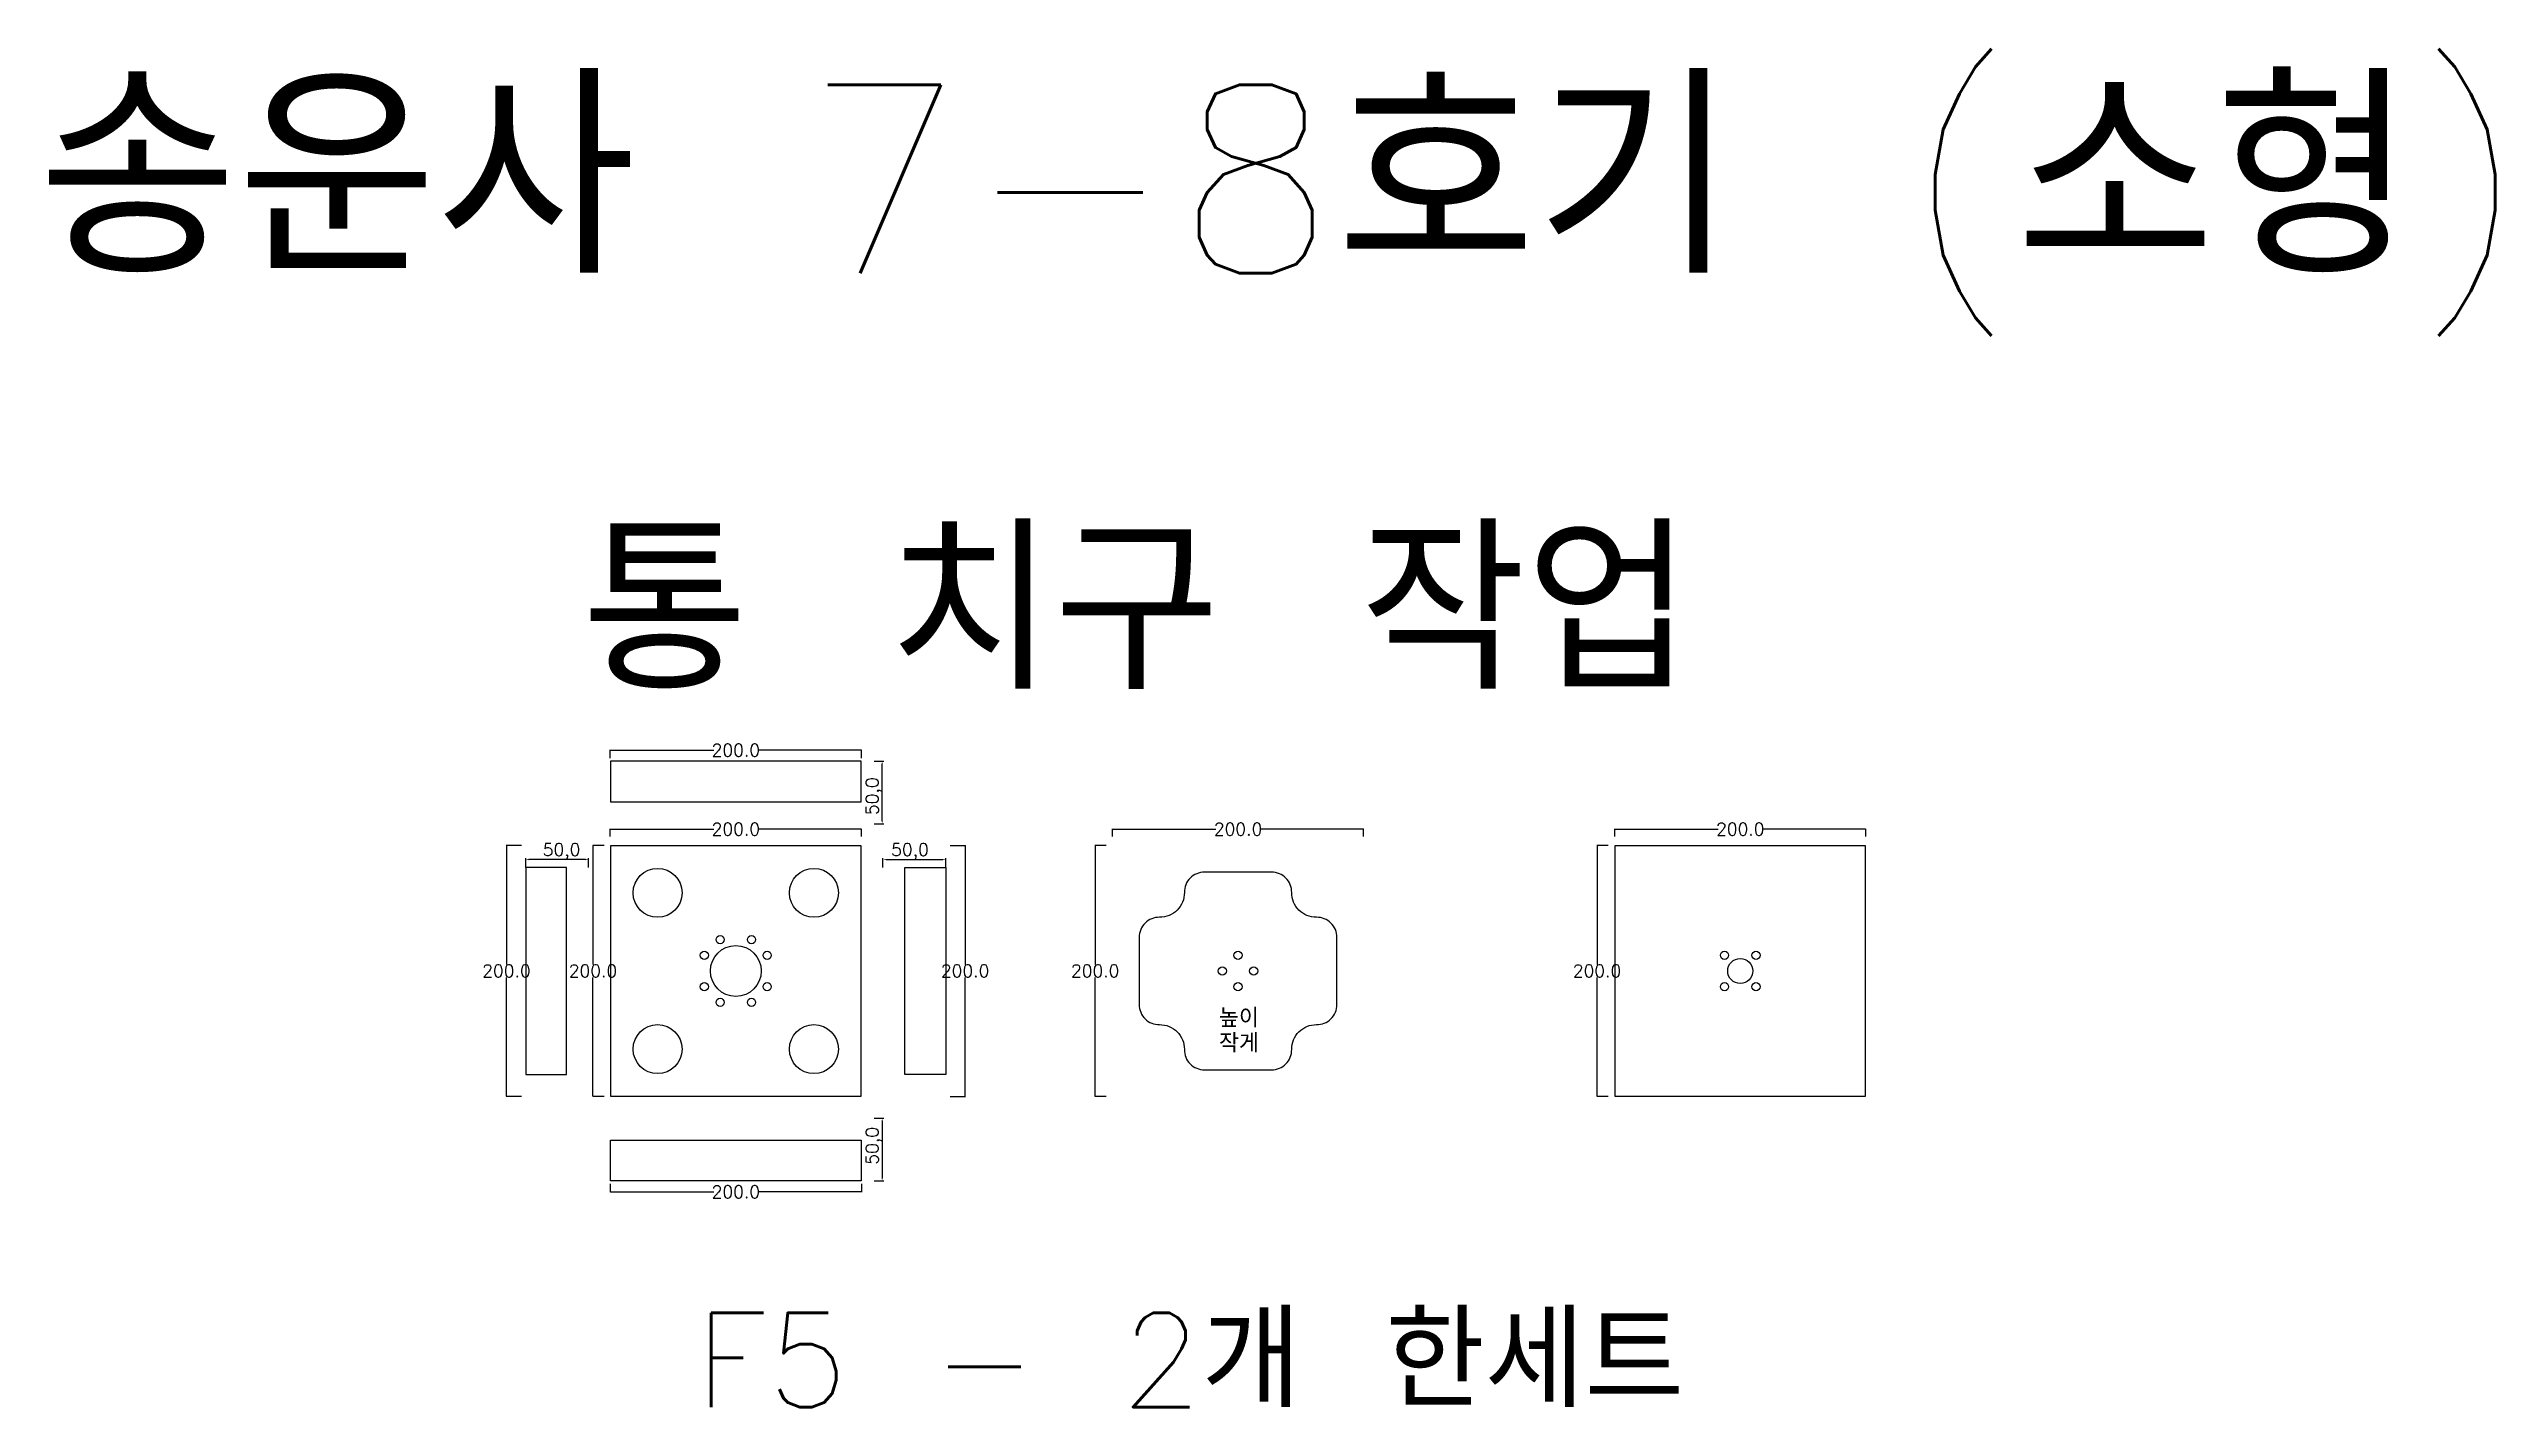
# Model space of a CAD drawing. Header units: millimetres. Extents: x 2725 to 4674, y -1408 to -326.
import ezdxf

# ---------------------------------------------------------------- set-up
doc = ezdxf.new("R2010")
doc.units = ezdxf.units.MM
for name, color, linetype in [('TEXT', 7, 'Continuous'), ('볼트 구멍', 7, 'Continuous'), ('치구', 7, 'Continuous'), ('치수', 7, 'Continuous')]:
    doc.layers.add(name, color=color, linetype=linetype)
doc.styles.get("Standard").update_dxf_attribs({"font": 'txt.shx', "bigfont": 'whgtxt.shx'})
doc.dimstyles.new('ISO-25', dxfattribs={"dimtxt": 2.5, "dimasz": 2.5, "dimexe": 1.25, "dimexo": 0.625, "dimtad": 1, "dimtxsty": 'Standard', "dimcen": 2.5, "dimadec": 0, "dimazin": 0, "dimtfac": 1, "dimtmove": 0, "dimatfit": 3, "dimfxl": 0, "dimarcsym": 0})
doc.dimstyles.get("Standard").update_dxf_attribs({"dimtxt": 7, "dimasz": 0.18, "dimexe": 0.18, "dimexo": 0.0625, "dimgap": 0.09, "dimtad": 0, "dimtih": 1, "dimtoh": 1, "dimdec": 1, "dimzin": 0, "dimdsep": 46, "dimtxsty": 'Standard', "dimcen": 0.09, "dimadec": 0, "dimazin": 0, "dimtfac": 1, "dimtdec": 1, "dimtofl": 0, "dimtmove": 0, "dimatfit": 3, "dimfxl": 0, "dimtolj": 1, "dimtzin": 0, "dimarcsym": 0})

# ---------------------------------------------------------------- blocks, each defined once
blk = doc.blocks.new('*D47')
at = {"layer": 'Defpoints', "color": 0}
for p in [(3572.6, -953), (3772.6, -947.1), (3772.6, -953)]:
    blk.add_point(p, dxfattribs=at)
at = {"layer": '치수', "color": 0, "lineweight": -2}
for p, q in [((3572.6, -953), (3572.6, -947)), ((3572.7, -947.1), (3655, -947.1)), ((3772.4, -947.1), (3690.2, -947.1)), ((3772.6, -953), (3772.6, -947))]:
    blk.add_line(p, q, dxfattribs=at)
at = {"layer": '치수', "color": 0}
for points in [[(3572.7, -947.1), (3572.7, -947.2), (3572.6, -947.1)], [(3772.4, -947.1), (3772.4, -947.2), (3772.6, -947.1)]]:
    blk.add_solid(points, dxfattribs=at)
at = {"layer": '치수', "color": 0, "insert": (3672.6, -947.1), "char_height": 10, "attachment_point": 5}
blk.add_mtext('\\A1;200.0', dxfattribs=at)
blk = doc.blocks.new('*D48')
at = {"layer": 'Defpoints', "color": 0}
for p in [(3567.7, -960.1), (3558.8, -1160.1), (3567.7, -1160.1)]:
    blk.add_point(p, dxfattribs=at)
at = {"layer": '치수', "color": 0, "lineweight": -2}
for p, q in [((3567.6, -960.1), (3558.6, -960.1)), ((3558.8, -960.3), (3558.8, -1055)), ((3558.8, -1159.9), (3558.8, -1065.2)), ((3567.6, -1160.1), (3558.6, -1160.1))]:
    blk.add_line(p, q, dxfattribs=at)
at = {"layer": '치수', "color": 0}
for points in [[(3558.7, -960.3), (3558.8, -960.3), (3558.8, -960.1)], [(3558.7, -1159.9), (3558.8, -1159.9), (3558.8, -1160.1)]]:
    blk.add_solid(points, dxfattribs=at)
at = {"layer": '치수', "color": 0, "insert": (3558.8, -1060.1), "char_height": 10, "attachment_point": 5}
blk.add_mtext('\\A1;200.0', dxfattribs=at)
blk = doc.blocks.new('*D49')
at = {"layer": 'Defpoints', "color": 0}
for p in [(3443.1, -960.1), (3443.1, -1160.1), (3455.2, -1160.1)]:
    blk.add_point(p, dxfattribs=at)
at = {"layer": '치수', "color": 0, "lineweight": -2}
for p, q in [((3443.2, -960.1), (3455.4, -960.1)), ((3455.2, -960.3), (3455.2, -1055)), ((3455.2, -1159.9), (3455.2, -1065.2)), ((3443.2, -1160.1), (3455.4, -1160.1))]:
    blk.add_line(p, q, dxfattribs=at)
at = {"layer": '치수', "color": 0}
for points in [[(3455.1, -960.3), (3455.2, -960.3), (3455.2, -960.1)], [(3455.1, -1159.9), (3455.2, -1159.9), (3455.2, -1160.1)]]:
    blk.add_solid(points, dxfattribs=at)
at = {"layer": '치수', "color": 0, "insert": (3455.2, -1060.1), "char_height": 10, "attachment_point": 5}
blk.add_mtext('\\A1;200.0', dxfattribs=at)
blk = doc.blocks.new('*D50')
at = {"layer": 'Defpoints', "color": 0}
for p in [(3102, -960.1), (3089.9, -1160.1), (3102, -1160.1)]:
    blk.add_point(p, dxfattribs=at)
at = {"layer": '치수', "color": 0, "lineweight": -2}
for p, q in [((3101.9, -960.1), (3089.8, -960.1)), ((3089.9, -960.3), (3089.9, -1055)), ((3089.9, -1159.9), (3089.9, -1065.2)), ((3101.9, -1160.1), (3089.8, -1160.1))]:
    blk.add_line(p, q, dxfattribs=at)
at = {"layer": '치수', "color": 0}
for points in [[(3089.9, -960.3), (3090, -960.3), (3089.9, -960.1)], [(3089.9, -1159.9), (3090, -1159.9), (3089.9, -1160.1)]]:
    blk.add_solid(points, dxfattribs=at)
at = {"layer": '치수', "color": 0, "insert": (3089.9, -1060.1), "char_height": 10, "attachment_point": 5}
blk.add_mtext('\\A1;200.0', dxfattribs=at)
blk = doc.blocks.new('*D51')
at = {"layer": 'Defpoints', "color": 0}
for p in [(3167.7, -960.1), (3158.8, -1160.1), (3167.7, -1160.1)]:
    blk.add_point(p, dxfattribs=at)
at = {"layer": '치수', "color": 0, "lineweight": -2}
for p, q in [((3167.6, -960.1), (3158.6, -960.1)), ((3158.8, -960.3), (3158.8, -1055)), ((3158.8, -1159.9), (3158.8, -1065.2)), ((3167.6, -1160.1), (3158.6, -1160.1))]:
    blk.add_line(p, q, dxfattribs=at)
at = {"layer": '치수', "color": 0}
for points in [[(3158.7, -960.3), (3158.8, -960.3), (3158.8, -960.1)], [(3158.7, -1159.9), (3158.8, -1159.9), (3158.8, -1160.1)]]:
    blk.add_solid(points, dxfattribs=at)
at = {"layer": '치수', "color": 0, "insert": (3158.8, -1060.1), "char_height": 10, "attachment_point": 5}
blk.add_mtext('\\A1;200.0', dxfattribs=at)
blk = doc.blocks.new('*D52')
at = {"layer": 'Defpoints', "color": 0}
for p in [(3172.6, -1229.7), (3372.6, -1229.7), (3372.6, -1236.1)]:
    blk.add_point(p, dxfattribs=at)
at = {"layer": '치수', "color": 0, "lineweight": -2}
for p, q in [((3172.6, -1229.8), (3172.6, -1236.3)), ((3172.7, -1236.1), (3255, -1236.1)), ((3372.4, -1236.1), (3290.2, -1236.1)), ((3372.6, -1229.8), (3372.6, -1236.3))]:
    blk.add_line(p, q, dxfattribs=at)
at = {"layer": '치수', "color": 0}
for points in [[(3172.7, -1236.1), (3172.7, -1236.1), (3172.6, -1236.1)], [(3372.4, -1236.1), (3372.4, -1236.1), (3372.6, -1236.1)]]:
    blk.add_solid(points, dxfattribs=at)
at = {"layer": '치수', "color": 0, "insert": (3272.6, -1236.1), "char_height": 10, "attachment_point": 5}
blk.add_mtext('\\A1;200.0', dxfattribs=at)
blk = doc.blocks.new('*D53')
at = {"layer": 'Defpoints', "color": 0}
for p in [(3382.2, -1177.4), (3382.2, -1227.4), (3389.1, -1227.4)]:
    blk.add_point(p, dxfattribs=at)
at = {"layer": '치수', "color": 0, "lineweight": -2}
for p, q in [((3382.9, -1177.4), (3390.4, -1177.4)), ((3389.1, -1179.9), (3389.1, -1224.9)), ((3382.9, -1227.4), (3390.4, -1227.4))]:
    blk.add_line(p, q, dxfattribs=at)
at = {"layer": '치수', "color": 0}
for points in [[(3388.7, -1179.9), (3389.6, -1179.9), (3389.1, -1177.4)], [(3388.7, -1224.9), (3389.6, -1224.9), (3389.1, -1227.4)]]:
    blk.add_solid(points, dxfattribs=at)
at = {"layer": '치수', "color": 0, "insert": (3382.7, -1199.4), "char_height": 10, "attachment_point": 5, "rotation": 90}
blk.add_mtext('50,0', dxfattribs=at)
blk = doc.blocks.new('*D54')
at = {"layer": 'Defpoints', "color": 0}
for p in [(3172.6, -890.6), (3372.6, -884.2), (3372.6, -890.6)]:
    blk.add_point(p, dxfattribs=at)
at = {"layer": '치수', "color": 0, "lineweight": -2}
for p, q in [((3172.6, -890.5), (3172.6, -884)), ((3172.7, -884.2), (3255, -884.2)), ((3372.4, -884.2), (3290.2, -884.2)), ((3372.6, -890.5), (3372.6, -884))]:
    blk.add_line(p, q, dxfattribs=at)
at = {"layer": '치수', "color": 0}
for points in [[(3172.7, -884.1), (3172.7, -884.2), (3172.6, -884.2)], [(3372.4, -884.1), (3372.4, -884.2), (3372.6, -884.2)]]:
    blk.add_solid(points, dxfattribs=at)
at = {"layer": '치수', "color": 0, "insert": (3272.6, -884.2), "char_height": 10, "attachment_point": 5}
blk.add_mtext('\\A1;200.0', dxfattribs=at)
blk = doc.blocks.new('*D55')
at = {"layer": 'Defpoints', "color": 0}
for p in [(3172.6, -953), (3372.6, -947.1), (3372.6, -953)]:
    blk.add_point(p, dxfattribs=at)
at = {"layer": '치수', "color": 0, "lineweight": -2}
for p, q in [((3172.6, -953), (3172.6, -947)), ((3172.7, -947.1), (3255, -947.1)), ((3372.4, -947.1), (3290.2, -947.1)), ((3372.6, -953), (3372.6, -947))]:
    blk.add_line(p, q, dxfattribs=at)
at = {"layer": '치수', "color": 0}
for points in [[(3172.7, -947.1), (3172.7, -947.2), (3172.6, -947.1)], [(3372.4, -947.1), (3372.4, -947.2), (3372.6, -947.1)]]:
    blk.add_solid(points, dxfattribs=at)
at = {"layer": '치수', "color": 0, "insert": (3272.6, -947.1), "char_height": 10, "attachment_point": 5}
blk.add_mtext('\\A1;200.0', dxfattribs=at)
blk = doc.blocks.new('*D56')
at = {"layer": 'Defpoints', "color": 0}
for p in [(3105.3, -971.4), (3105.3, -978.3), (3155.3, -978.3)]:
    blk.add_point(p, dxfattribs=at)
at = {"layer": '치수', "color": 0, "lineweight": -2}
for p, q in [((3105.3, -977.7), (3105.3, -970.2)), ((3152.8, -971.4), (3107.8, -971.4)), ((3155.3, -977.7), (3155.3, -970.2))]:
    blk.add_line(p, q, dxfattribs=at)
at = {"layer": '치수', "color": 0}
for points in [[(3107.8, -971), (3107.8, -971.9), (3105.3, -971.4)], [(3152.8, -971), (3152.8, -971.9), (3155.3, -971.4)]]:
    blk.add_solid(points, dxfattribs=at)
at = {"layer": '치수', "color": 0, "insert": (3133.8, -965), "char_height": 10, "attachment_point": 5}
blk.add_mtext('50,0', dxfattribs=at)
blk = doc.blocks.new('*D57')
at = {"layer": 'Defpoints', "color": 0}
for p in [(3439.8, -971.4), (3389.8, -978.3), (3439.8, -978.3)]:
    blk.add_point(p, dxfattribs=at)
at = {"layer": '치수', "color": 0, "lineweight": -2}
for p, q in [((3389.8, -977.7), (3389.8, -970.2)), ((3392.3, -971.4), (3437.3, -971.4)), ((3439.8, -977.7), (3439.8, -970.2))]:
    blk.add_line(p, q, dxfattribs=at)
at = {"layer": '치수', "color": 0}
for points in [[(3392.3, -971), (3392.3, -971.9), (3389.8, -971.4)], [(3437.3, -971), (3437.3, -971.9), (3439.8, -971.4)]]:
    blk.add_solid(points, dxfattribs=at)
at = {"layer": '치수', "color": 0, "insert": (3411.3, -965), "char_height": 10, "attachment_point": 5}
blk.add_mtext('50,0', dxfattribs=at)
blk = doc.blocks.new('*D58')
at = {"layer": 'Defpoints', "color": 0}
for p in [(3382.2, -892.9), (3389.1, -892.9), (3382.2, -942.9)]:
    blk.add_point(p, dxfattribs=at)
at = {"layer": '치수', "color": 0, "lineweight": -2}
for p, q in [((3382.9, -892.9), (3390.4, -892.9)), ((3389.1, -940.4), (3389.1, -895.4)), ((3382.9, -942.9), (3390.4, -942.9))]:
    blk.add_line(p, q, dxfattribs=at)
at = {"layer": '치수', "color": 0}
for points in [[(3388.7, -895.4), (3389.6, -895.4), (3389.1, -892.9)], [(3388.7, -940.4), (3389.6, -940.4), (3389.1, -942.9)]]:
    blk.add_solid(points, dxfattribs=at)
at = {"layer": '치수', "color": 0, "insert": (3382.7, -920.9), "char_height": 10, "attachment_point": 5, "rotation": 90}
blk.add_mtext('50,0', dxfattribs=at)
blk = doc.blocks.new('*D59')
at = {"layer": 'Defpoints', "color": 0}
for p in [(3967.4, -960.1), (3958.5, -1160.1), (3967.4, -1160.1)]:
    blk.add_point(p, dxfattribs=at)
at = {"layer": '치수', "color": 0, "lineweight": -2}
for p, q in [((3967.4, -960.1), (3958.3, -960.1)), ((3958.5, -960.3), (3958.5, -1055)), ((3958.5, -1159.9), (3958.5, -1065.2)), ((3967.4, -1160.1), (3958.3, -1160.1))]:
    blk.add_line(p, q, dxfattribs=at)
at = {"layer": '치수', "color": 0}
for points in [[(3958.5, -960.3), (3958.5, -960.3), (3958.5, -960.1)], [(3958.5, -1159.9), (3958.5, -1159.9), (3958.5, -1160.1)]]:
    blk.add_solid(points, dxfattribs=at)
at = {"layer": '치수', "color": 0, "insert": (3958.5, -1060.1), "char_height": 10, "attachment_point": 5}
blk.add_mtext('\\A1;200.0', dxfattribs=at)
blk = doc.blocks.new('*D60')
at = {"layer": 'Defpoints', "color": 0}
for p in [(3972.6, -953), (4172.6, -947.1), (4172.6, -953)]:
    blk.add_point(p, dxfattribs=at)
at = {"layer": '치수', "color": 0, "lineweight": -2}
for p, q in [((3972.6, -953), (3972.6, -947)), ((3972.7, -947.1), (4055, -947.1)), ((4172.4, -947.1), (4090.2, -947.1)), ((4172.6, -953), (4172.6, -947))]:
    blk.add_line(p, q, dxfattribs=at)
at = {"layer": '치수', "color": 0}
for points in [[(3972.7, -947.1), (3972.7, -947.2), (3972.6, -947.1)], [(4172.4, -947.1), (4172.4, -947.2), (4172.6, -947.1)]]:
    blk.add_solid(points, dxfattribs=at)
at = {"layer": '치수', "color": 0, "insert": (4072.6, -947.1), "char_height": 10, "attachment_point": 5}
blk.add_mtext('\\A1;200.0', dxfattribs=at)

msp = doc.modelspace()

# ---------------------------------------------------------------- linework, layer by layer
at = {"layer": '볼트 구멍', "color": 3}
for centre, radius in [((3260.06, -1035.13), 3.25), ((3285.06, -1035.13), 3.25), ((3247.56, -1047.63), 3.25), ((3272.56, -1060.13), 20.25), ((3297.56, -1047.63), 3.25), ((3672.56, -1047.62), 3.25), ((4060.06, -1047.63), 3.25), ((4072.56, -1060.13), 10), ((4085.06, -1047.63), 3.25), ((3247.56, -1072.63), 3.25), ((3297.56, -1072.63), 3.25), ((3660.06, -1060.12), 3.25), ((3672.56, -1072.63), 3.25), ((3685.06, -1060.12), 3.25), ((4060.06, -1072.63), 3.25), ((4085.06, -1072.63), 3.25), ((3260.06, -1085.13), 3.25), ((3285.06, -1085.13), 3.25)]:
    msp.add_circle(centre, radius, dxfattribs=at)
at = {"layer": '치구'}
for points in [[(3172.81, -925.38), (3372.31, -925.38), (3372.31, -892.88), (3172.81, -892.88)], [(3172.81, -960.38), (3172.81, -1159.88), (3372.31, -1159.88), (3372.31, -960.38)], [(3972.81, -960.38), (3972.81, -1159.88), (4172.31, -1159.88), (4172.31, -960.38)], [(3137.81, -977.78), (3105.31, -977.78), (3105.31, -1142.48), (3137.81, -1142.48)], [(3407.31, -977.78), (3439.81, -977.78), (3439.81, -1142.48), (3407.31, -1142.48)], [(3172.81, -1194.88), (3372.31, -1194.88), (3372.31, -1227.38), (3172.81, -1227.38)]]:
    msp.add_lwpolyline(points, close=True, dxfattribs=at)
at = {"layer": '치구', "color": 0}
msp.add_lwpolyline([(3593.81, -1033.37), (3593.81, -1086.88, 0.418345), (3610.04, -1102.88, -0.4224886), (3629.81, -1122.65, 0.418345), (3645.81, -1138.88), (3699.31, -1138.88, 0.418345), (3715.31, -1122.65, -0.4224886), (3735.09, -1102.88, 0.418345), (3751.31, -1086.88), (3751.31, -1033.37, 0.418345), (3735.09, -1017.37, -0.4224886), (3715.31, -997.6, 0.418345), (3699.31, -981.38), (3645.81, -981.38, 0.418345), (3629.81, -997.6, -0.4224886), (3610.04, -1017.37, 0.418345)], format="xyb", close=True, dxfattribs=at)
at = {"layer": '치구'}
for centre in [(3210.31, -997.88), (3334.81, -997.88), (3210.31, -1122.38), (3334.81, -1122.38)]:
    msp.add_circle(centre, 19.5, dxfattribs=at)

# ---------------------------------------------------------------- texts
at = {"layer": 'TEXT', "color": 3}
msp.add_text('송운사 7-8호기 (소형)', height=150, dxfattribs=at).set_placement((2716.87, -504.17))
at = {"layer": 'TEXT', "color": 1, "linetype": 'Continuous'}
for s, height, p in [('통 치구 작업', 125, (3149.98, -835.55)), ('F5 - 2개 한세트', 75, (3239.96, -1407.54))]:
    msp.add_text(s, height=height, dxfattribs=at).set_placement(p)
at = {"layer": 'TEXT', "color": 1}
for s, p in [('높이 ', (3657.42, -1104.97)), ('작게', (3657.42, -1125.08))]:
    msp.add_text(s, height=15, dxfattribs=at).set_placement(p)

# ---------------------------------------------------------------- dimensions: what is measured, and where the dimension line sits
at = {"layer": '치수', "color": 4}
for base, p1, p2, dimstyle, override, picture, middle in [((3372.56, -884.15), (3172.56, -890.55), (3372.56, -890.55), 'Standard', {"dimtxt": 10}, '*D54', (3272.56, -884.15)), ((3439.81, -971.45), (3389.81, -978.33), (3439.81, -978.33), 'ISO-25', {"dimtxt": 10, "dimdec": 1, "dimzin": 0, "dimtdec": 1}, '*D57', (3411.31, -971.45)), ((3372.56, -1236.1), (3172.56, -1229.7), (3372.56, -1229.7), 'Standard', {"dimtxt": 10}, '*D52', (3272.56, -1236.1))]:
    dim = msp.add_linear_dim(base=base, p1=p1, p2=p2, dimstyle=dimstyle, override=override, dxfattribs=at)
    dim.commit()
    dim.dimension.update_dxf_attribs({"geometry": picture, "text_midpoint": middle, "dimtype": 160})
for base, p1, p2, angle, picture, middle in [((3389.14, -892.88), (3382.24, -942.88), (3382.24, -892.88), 90, '*D58', (3389.14, -920.88)), ((3105.31, -971.45), (3155.31, -978.33), (3105.31, -978.33), 180, '*D56', (3133.81, -971.45)), ((3389.14, -1227.38), (3382.24, -1177.38), (3382.24, -1227.38), 270, '*D53', (3389.14, -1199.38))]:
    dim = msp.add_linear_dim(base=base, p1=p1, p2=p2, angle=angle, dimstyle='ISO-25', override={"dimtxt": 10, "dimdec": 1, "dimzin": 0, "dimtdec": 1}, dxfattribs=at)
    dim.commit()
    dim.dimension.update_dxf_attribs({"geometry": picture, "text_midpoint": middle, "dimtype": 160})
for base, p1, p2, picture, middle in [((3372.56, -947.14), (3172.56, -953.02), (3372.56, -953.02), '*D55', (3272.56, -947.14)), ((3772.56, -947.14), (3572.56, -953.02), (3772.56, -953.02), '*D47', (3672.56, -947.14)), ((4172.56, -947.14), (3972.56, -953.02), (4172.56, -953.02), '*D60', (4072.56, -947.14))]:
    dim = msp.add_linear_dim(base=base, p1=p1, p2=p2, dimstyle='Standard', override={"dimtxt": 10}, dxfattribs=at)
    dim.commit()
    dim.dimension.update_dxf_attribs({"geometry": picture, "text_midpoint": middle})
for base, p1, p2, picture, middle in [((3089.94, -1160.13), (3102.01, -960.13), (3102.01, -1160.13), '*D50', (3089.94, -1060.13)), ((3158.76, -1160.13), (3167.67, -960.13), (3167.67, -1160.13), '*D51', (3158.76, -1060.13)), ((3455.18, -1160.13), (3443.11, -960.13), (3443.11, -1160.13), '*D49', (3455.18, -1060.13)), ((3558.76, -1160.13), (3567.67, -960.13), (3567.67, -1160.13), '*D48', (3558.76, -1060.13)), ((3958.51, -1160.13), (3967.42, -960.13), (3967.42, -1160.13), '*D59', (3958.51, -1060.13))]:
    dim = msp.add_linear_dim(base=base, p1=p1, p2=p2, angle=90, dimstyle='Standard', override={"dimtxt": 10}, dxfattribs=at)
    dim.commit()
    dim.dimension.update_dxf_attribs({"geometry": picture, "text_midpoint": middle})

doc.saveas('drawing.dxf')
